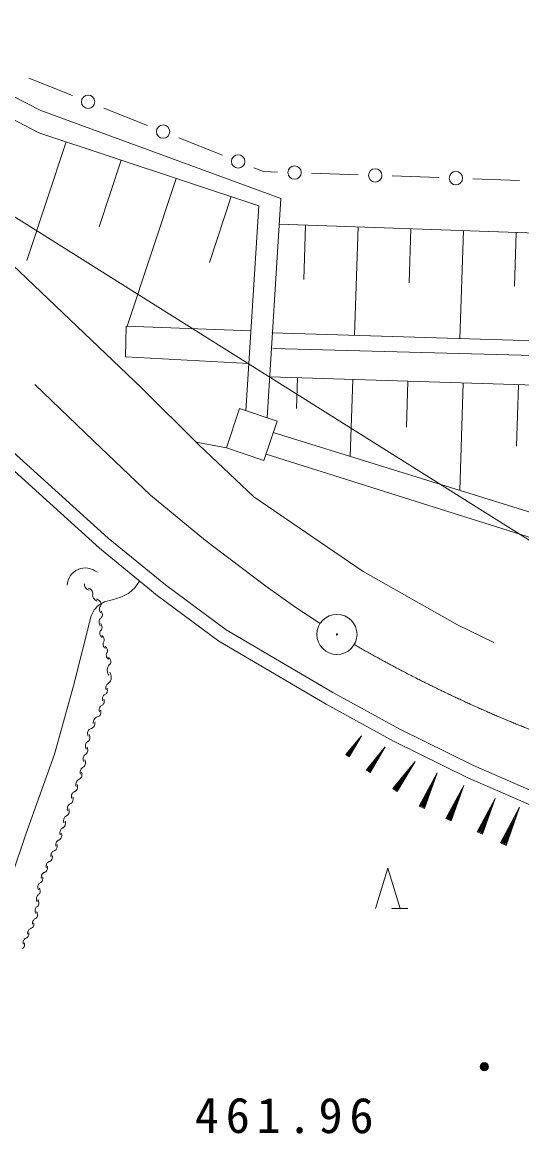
# Model space of a CAD drawing. Units: millimetres, scale not verified. Extents: x 40000 to 680000, y 20000 to 380000.
# Drawn here: x 154002 to 172566, y 251685 to 293021 of the extents above; entities that cross this region are included whole.
import ezdxf

# ---------------------------------------------------------------- set-up
doc = ezdxf.new("R2010")
doc.units = ezdxf.units.MM
doc.header["$LTSCALE"] = 1000
doc.linetypes.add('CHAIN', pattern=[18.5, 12, -1.5, 3.5, -1.5])
doc.layers.add('S-SUV', color=7, linetype='Continuous', lineweight=13)
doc.styles.add('ＭＳ ゴシック', font='')
doc.styles.get('ＭＳ ゴシック').set_extended_font_data('MS Gothic')

msp = doc.modelspace()

# ---------------------------------------------------------------- linework, layer by layer
at = {"layer": 'S-SUV'}
for p, q in [((142204, 293021), (179950, 269290)), ((150283, 291980), (154690, 289743)), ((149811, 291432), (154616, 288910)), ((155866, 290294), (154249, 290937)), ((158654, 289186), (157037, 289828)), ((163614, 286461), (154690, 289743)), ((155638, 288571), (154176, 284161)), ((154616, 288910), (162793, 286198)), ((161441, 288077), (159825, 288720)), ((157682, 287893), (156860, 285411)), ((162970, 287469), (162612, 287612)), ((163492, 287451), (162970, 287469)), ((166490, 287348), (164751, 287408)), ((169488, 287244), (167749, 287304)), ((159727, 287215), (157903, 281717)), ((172486, 287140), (170747, 287200)), ((161771, 286537), (160957, 284084)), ((163107, 278310), (163614, 286461)), ((162793, 286198), (162313, 278575)), ((151867, 285689), (158430, 279424)), ((163555, 285508), (210330, 283895)), ((164534, 285474), (164464, 283456)), ((166491, 285407), (166352, 281378)), ((168449, 285339), (168379, 283329)), ((170406, 285272), (170268, 281258)), ((172364, 285204), (172295, 283202)), ((157868, 281718), (157834, 280581)), ((162500, 281540), (157868, 281718)), ((163281, 281471), (210352, 280036)), ((200179, 279877), (163315, 280890)), ((157834, 280581), (162424, 280334)), ((200160, 278669), (163204, 279831)), ((164231, 279799), (164194, 278653)), ((166284, 279734), (166194, 276874)), ((168337, 279670), (168283, 277956)), ((170390, 279605), (170264, 275609)), ((172443, 279540), (172371, 277259)), ((158430, 279424), (160561, 277306)), ((161592, 277188), (162081, 278653)), ((162081, 278653), (163472, 278189)), ((162984, 276724), (163472, 278189)), ((160467, 277399), (161592, 277188)), ((163331, 277764), (182373, 271846)), ((153520, 277165), (157200, 273839)), ((160561, 277306), (162607, 275366)), ((162984, 276724), (161592, 277188)), ((182149, 270931), (163062, 276957)), ((156874, 273460), (153172, 276806)), ((162607, 275366), (165069, 273686)), ((157200, 273839), (159323, 272100)), ((165069, 273686), (166672, 272598)), ((159015, 271705), (156874, 273460)), ((166672, 272598), (170172, 270607)), ((156317, 272136), (156313, 272103)), ((156313, 272103), (156317, 272068)), ((156317, 272068), (156327, 272036)), ((156327, 272036), (156341, 272007)), ((156341, 272007), (156366, 271975)), ((158187, 271993), (157965, 271786)), ((158363, 272240), (158187, 271993)), ((159323, 272100), (161582, 270428)), ((156366, 271975), (156399, 271943)), ((156399, 271943), (156422, 271926)), ((156422, 271926), (156456, 271910)), ((156451, 271975), (156493, 271960)), ((156456, 271910), (156487, 271899)), ((156493, 271960), (156521, 271945)), ((156521, 271945), (156551, 271923)), ((156551, 271923), (156578, 271898)), ((156578, 271898), (156601, 271868)), ((156601, 271868), (156617, 271831)), ((156617, 271831), (156626, 271795)), ((156622, 271733), (156618, 271700)), ((156618, 271700), (156623, 271665)), ((156626, 271760), (156622, 271733)), ((156623, 271665), (156633, 271633)), ((156626, 271795), (156626, 271760)), ((156633, 271633), (156647, 271604)), ((156647, 271604), (156671, 271572)), ((157670, 271639), (157340, 271543)), ((157965, 271786), (157670, 271639)), ((161305, 270010), (159015, 271705)), ((156675, 271168), (156569, 270952)), ((156671, 271572), (156705, 271540)), ((156822, 271336), (156675, 271168)), ((156705, 271540), (156727, 271523)), ((156727, 271523), (156761, 271507)), ((156757, 271572), (156798, 271557)), ((156761, 271507), (156792, 271496)), ((156798, 271557), (156827, 271543)), ((157064, 271465), (156822, 271336)), ((156827, 271543), (156856, 271520)), ((156856, 271520), (156883, 271495)), ((156870, 271221), (156869, 271183)), ((156869, 271183), (156875, 271140)), ((156876, 271250), (156870, 271221)), ((156888, 271280), (156876, 271250)), ((156883, 271495), (156906, 271465)), ((156905, 271308), (156888, 271280)), ((156927, 271330), (156905, 271308)), ((156906, 271465), (156923, 271428)), ((156923, 271428), (156931, 271392)), ((156931, 271357), (156927, 271330)), ((156931, 271392), (156931, 271357)), ((157340, 271543), (157064, 271465)), ((156569, 270952), (155907, 268347)), ((156864, 270774), (156857, 270745)), ((156876, 270804), (156864, 270774)), ((156875, 271140), (156881, 271113)), ((156893, 270832), (156876, 270804)), ((156881, 271113), (156897, 271082)), ((156915, 270854), (156893, 270832)), ((156897, 271082), (156913, 271055)), ((156933, 270871), (156915, 270854)), ((156932, 271132), (156953, 271097)), ((156954, 270897), (156933, 270871)), ((156953, 271097), (156966, 271069)), ((156969, 270929), (156954, 270897)), ((156966, 271069), (156974, 271036)), ((156979, 270966), (156969, 270929)), ((156974, 271036), (156980, 271001)), ((156980, 271001), (156979, 270966)), ((156857, 270745), (156856, 270707)), ((156856, 270707), (156862, 270664)), ((156862, 270664), (156869, 270637)), ((156869, 270637), (156885, 270606)), ((156890, 270353), (156883, 270324)), ((156885, 270606), (156901, 270579)), ((156903, 270378), (156890, 270353)), ((156921, 270395), (156903, 270378)), ((156919, 270656), (156941, 270621)), ((156942, 270421), (156921, 270395)), ((156941, 270621), (156954, 270593)), ((156957, 270453), (156942, 270421)), ((156954, 270593), (156962, 270560)), ((156966, 270489), (156957, 270453)), ((156962, 270560), (156967, 270525)), ((156967, 270525), (156966, 270489)), ((161582, 270428), (165548, 268092)), ((170172, 270607), (171527, 269958)), ((156883, 270324), (156882, 270296)), ((156882, 270296), (156884, 270269)), ((156884, 270269), (156894, 270237)), ((156894, 270237), (156911, 270202)), ((156911, 270202), (156924, 270181)), ((156924, 270181), (156946, 270159)), ((156946, 270159), (156967, 270141)), ((156962, 270211), (156990, 270188)), ((156990, 270188), (157008, 270168)), ((157012, 269946), (157005, 269917)), ((157008, 270168), (157025, 270142)), ((157025, 269971), (157012, 269946)), ((157025, 270142), (157039, 270114)), ((157036, 269991), (157025, 269971)), ((157046, 270018), (157036, 269991)), ((157039, 270114), (157048, 270083)), ((157050, 270049), (157046, 270018)), ((157048, 270083), (157050, 270049)), ((165301, 267657), (161305, 270010)), ((157005, 269917), (157004, 269889)), ((157004, 269889), (157006, 269862)), ((157006, 269862), (157016, 269830)), ((157016, 269830), (157033, 269795)), ((157033, 269795), (157046, 269774)), ((157046, 269774), (157068, 269752)), ((157068, 269752), (157089, 269734)), ((157084, 269804), (157112, 269781)), ((157112, 269781), (157130, 269761)), ((157134, 269539), (157127, 269510)), ((157130, 269761), (157147, 269735)), ((157147, 269564), (157134, 269539)), ((157147, 269735), (157161, 269707)), ((157158, 269584), (157147, 269564)), ((157168, 269611), (157158, 269584)), ((157161, 269707), (157170, 269676)), ((157172, 269642), (157168, 269611)), ((157170, 269676), (157172, 269642)), ((157127, 269510), (157126, 269482)), ((157126, 269482), (157129, 269455)), ((157129, 269455), (157138, 269423)), ((157138, 269423), (157155, 269388)), ((157155, 269388), (157168, 269367)), ((157168, 269367), (157190, 269345)), ((157190, 269345), (157211, 269327)), ((157233, 269125), (157203, 269084)), ((157206, 269397), (157234, 269374)), ((157269, 269157), (157233, 269125)), ((157234, 269374), (157252, 269354)), ((157252, 269354), (157269, 269328)), ((157269, 269328), (157283, 269300)), ((157280, 269177), (157269, 269157)), ((157290, 269204), (157280, 269177)), ((157283, 269300), (157292, 269269)), ((157294, 269235), (157290, 269204)), ((157292, 269269), (157294, 269235)), ((157168, 268995), (157162, 268936)), ((157162, 268936), (157166, 268869)), ((157166, 268869), (157173, 268828)), ((157181, 269040), (157168, 268995)), ((157173, 268828), (157194, 268778)), ((157203, 269084), (157181, 269040)), ((157194, 268778), (157216, 268735)), ((157253, 268851), (157283, 268795)), ((157283, 268795), (157299, 268751)), ((157299, 268751), (157308, 268698)), ((157308, 268698), (157312, 268644)), ((155907, 268347), (155196, 265799)), ((157106, 268273), (157105, 268248)), ((157111, 268311), (157106, 268273)), ((157121, 268344), (157111, 268311)), ((157133, 268368), (157121, 268344)), ((157150, 268390), (157133, 268368)), ((157172, 268410), (157150, 268390)), ((157196, 268424), (157172, 268410)), ((157226, 268449), (157196, 268424)), ((157261, 268486), (157226, 268449)), ((157288, 268533), (157261, 268486)), ((157307, 268589), (157288, 268533)), ((157312, 268644), (157307, 268589)), ((156984, 267866), (156983, 267841)), ((156989, 267904), (156984, 267866)), ((156999, 267937), (156989, 267904)), ((157011, 267960), (156999, 267937)), ((157028, 267983), (157011, 267960)), ((157050, 268003), (157028, 267983)), ((157074, 268017), (157050, 268003)), ((157094, 268028), (157074, 268017)), ((157118, 268045), (157094, 268028)), ((157105, 268248), (157112, 268218)), ((157112, 268218), (157119, 268191)), ((157138, 268069), (157118, 268045)), ((157155, 268098), (157138, 268069)), ((157153, 268253), (157164, 268218)), ((157164, 268129), (157155, 268098)), ((157164, 268218), (157168, 268191)), ((157168, 268160), (157164, 268129)), ((157168, 268191), (157168, 268160)), ((165548, 268092), (168030, 266732)), ((156862, 267459), (156861, 267434)), ((156867, 267497), (156862, 267459)), ((156876, 267530), (156867, 267497)), ((156889, 267553), (156876, 267530)), ((156906, 267576), (156889, 267553)), ((156928, 267596), (156906, 267576)), ((156952, 267610), (156928, 267596)), ((156971, 267621), (156952, 267610)), ((156995, 267638), (156971, 267621)), ((156983, 267841), (156990, 267811)), ((156990, 267811), (156997, 267784)), ((157016, 267662), (156995, 267638)), ((157033, 267691), (157016, 267662)), ((157031, 267846), (157042, 267810)), ((157042, 267722), (157033, 267691)), ((157042, 267810), (157046, 267784)), ((157045, 267753), (157042, 267722)), ((157046, 267784), (157045, 267753)), ((167799, 266289), (165301, 267657)), ((156655, 267047), (156645, 267016)), ((156677, 267094), (156655, 267047)), ((156702, 267131), (156677, 267094)), ((156728, 267156), (156702, 267131)), ((156758, 267178), (156728, 267156)), ((156793, 267195), (156758, 267178)), ((156830, 267203), (156793, 267195)), ((156849, 267214), (156830, 267203)), ((156873, 267231), (156849, 267214)), ((156861, 267434), (156867, 267404)), ((156867, 267404), (156875, 267377)), ((156894, 267255), (156873, 267231)), ((156910, 267284), (156894, 267255)), ((156909, 267439), (156920, 267403)), ((156920, 267315), (156910, 267284)), ((156920, 267403), (156924, 267377)), ((156923, 267346), (156920, 267315)), ((156924, 267377), (156923, 267346)), ((156439, 266636), (156432, 266598)), ((156450, 266664), (156439, 266636)), ((156466, 266692), (156450, 266664)), ((156487, 266717), (156466, 266692)), ((156512, 266736), (156487, 266717)), ((156541, 266742), (156512, 266736)), ((156579, 266754), (156541, 266742)), ((156614, 266776), (156579, 266754)), ((156647, 266807), (156614, 266776)), ((156640, 266975), (156639, 266938)), ((156645, 267016), (156640, 266975)), ((156671, 266842), (156647, 266807)), ((156688, 266879), (156671, 266842)), ((156701, 266918), (156688, 266879)), ((156706, 266954), (156701, 266918)), ((156707, 267003), (156706, 266954)), ((168030, 266732), (170776, 265374)), ((156384, 266220), (156368, 266192)), ((156406, 266245), (156384, 266220)), ((156431, 266264), (156406, 266245)), ((156451, 266279), (156431, 266264)), ((156432, 266598), (156432, 266554)), ((156432, 266554), (156435, 266527)), ((156435, 266527), (156446, 266493)), ((156446, 266493), (156458, 266465)), ((156476, 266301), (156451, 266279)), ((156496, 266331), (156476, 266301)), ((156488, 266539), (156504, 266500)), ((156510, 266366), (156496, 266331)), ((156504, 266500), (156513, 266471)), ((156516, 266401), (156510, 266366)), ((156513, 266471), (156516, 266436)), ((156516, 266436), (156516, 266401)), ((166607, 266480), (166032, 265783)), ((166424, 266251), (166084, 265767)), ((166098, 265756), (166556, 266408)), ((166453, 266230), (166113, 265746)), ((166146, 265703), (166607, 266480)), ((170565, 264921), (167799, 266289)), ((155196, 265799), (154130, 262827)), ((156349, 265792), (156324, 265773)), ((156370, 265806), (156349, 265792)), ((156357, 266164), (156351, 266126)), ((156351, 266126), (156351, 266082)), ((156351, 266082), (156353, 266055)), ((156353, 266055), (156364, 266021)), ((156368, 266192), (156357, 266164)), ((156364, 266021), (156377, 265993)), ((156395, 265829), (156370, 265806)), ((156414, 265858), (156395, 265829)), ((156406, 266066), (156423, 266028)), ((156429, 265894), (156414, 265858)), ((156423, 266028), (156431, 265999)), ((156435, 265929), (156429, 265894)), ((156431, 265999), (156435, 265964)), ((156435, 265964), (156435, 265929)), ((166157, 265930), (166056, 265786)), ((166072, 265774), (166291, 266085)), ((166128, 265736), (166346, 266047)), ((166243, 265869), (166142, 265725)), ((167494, 266069), (166791, 265219)), ((166872, 265185), (167432, 265982)), ((166931, 265120), (167494, 266069)), ((156276, 265691), (156269, 265654)), ((156269, 265654), (156269, 265610)), ((156269, 265610), (156272, 265583)), ((156272, 265583), (156283, 265549)), ((156287, 265720), (156276, 265691)), ((156283, 265549), (156295, 265520)), ((156303, 265748), (156287, 265720)), ((156324, 265773), (156303, 265748)), ((156333, 265386), (156313, 265357)), ((156325, 265594), (156341, 265556)), ((156347, 265421), (156333, 265386)), ((156341, 265556), (156350, 265527)), ((156353, 265457), (156347, 265421)), ((156350, 265527), (156353, 265492)), ((156353, 265492), (156353, 265457)), ((166032, 265783), (166146, 265703)), ((166944, 265397), (166821, 265222)), ((166841, 265207), (167108, 265588)), ((167270, 265790), (166854, 265198)), ((167306, 265764), (166890, 265173)), ((166908, 265160), (167176, 265540)), ((168600, 265529), (167770, 264524)), ((167865, 264484), (168527, 265425)), ((167935, 264408), (168600, 265529)), ((156157, 265152), (156155, 265125)), ((156155, 265125), (156160, 265090)), ((156165, 265196), (156157, 265152)), ((156160, 265090), (156167, 265059)), ((156178, 265232), (156165, 265196)), ((156193, 265259), (156178, 265232)), ((156214, 265284), (156193, 265259)), ((156214, 264986), (156202, 264951)), ((156209, 265127), (156219, 265086)), ((156240, 265305), (156214, 265284)), ((156220, 265021), (156214, 264986)), ((156219, 265086), (156222, 265056)), ((156222, 265056), (156220, 265021)), ((156268, 265320), (156240, 265305)), ((156289, 265334), (156268, 265320)), ((156313, 265357), (156289, 265334)), ((166791, 265219), (166931, 265120)), ((167050, 265323), (166926, 265147)), ((168336, 265198), (167844, 264499)), ((168378, 265168), (167887, 264469)), ((169424, 265107), (168754, 263873)), ((168863, 263852), (169368, 264983)), ((168952, 263785), (169424, 265107)), ((170776, 265374), (174009, 263964)), ((155994, 264697), (155992, 264669)), ((155992, 264669), (155997, 264634)), ((156002, 264740), (155994, 264697)), ((155997, 264634), (156004, 264603)), ((156015, 264777), (156002, 264740)), ((156031, 264803), (156015, 264777)), ((156051, 264828), (156031, 264803)), ((156047, 264671), (156056, 264631)), ((156077, 264849), (156051, 264828)), ((156057, 264565), (156051, 264530)), ((156056, 264631), (156060, 264600)), ((156060, 264600), (156057, 264565)), ((156105, 264864), (156077, 264849)), ((156128, 264875), (156105, 264864)), ((156157, 264893), (156128, 264875)), ((156181, 264919), (156157, 264893)), ((156202, 264951), (156181, 264919)), ((167950, 264735), (167804, 264527)), ((167828, 264510), (168144, 264960)), ((167908, 264454), (168224, 264904)), ((168075, 264647), (167929, 264439)), ((169213, 264703), (168837, 263863)), ((169264, 264681), (168888, 263840)), ((170415, 264641), (169745, 263407)), ((169943, 263319), (170415, 264641)), ((173837, 263493), (170565, 264921)), ((155831, 264241), (155829, 264213)), ((155829, 264213), (155834, 264178)), ((155839, 264284), (155831, 264241)), ((155834, 264178), (155841, 264147)), ((155852, 264321), (155839, 264284)), ((155868, 264347), (155852, 264321)), ((155888, 264372), (155868, 264347)), ((155884, 264216), (155894, 264175)), ((155914, 264394), (155888, 264372)), ((155894, 264175), (155897, 264144)), ((155897, 264144), (155895, 264109)), ((155942, 264408), (155914, 264394)), ((155965, 264419), (155942, 264408)), ((155994, 264437), (155965, 264419)), ((156018, 264463), (155994, 264437)), ((156039, 264495), (156018, 264463)), ((156051, 264530), (156039, 264495)), ((167770, 264524), (167935, 264408)), ((168818, 263872), (169060, 264412)), ((168914, 263829), (169155, 264369)), ((170204, 264237), (169829, 263397)), ((169854, 263385), (170360, 264516)), ((170255, 264214), (169880, 263374)), ((171575, 264153), (170905, 262919)), ((171103, 262830), (171575, 264153)), ((155679, 263786), (155678, 263759)), ((155678, 263759), (155685, 263725)), ((155685, 263828), (155679, 263786)), ((155696, 263864), (155685, 263828)), ((155685, 263725), (155693, 263696)), ((155710, 263890), (155696, 263864)), ((155729, 263915), (155710, 263890)), ((155753, 263937), (155729, 263915)), ((155731, 263764), (155742, 263724)), ((155779, 263952), (155753, 263937)), ((155803, 263963), (155779, 263952)), ((155831, 263981), (155803, 263963)), ((155856, 264007), (155831, 263981)), ((155876, 264040), (155856, 264007)), ((155888, 264074), (155876, 264040)), ((155895, 264109), (155888, 264074)), ((168754, 263873), (168952, 263785)), ((168901, 264134), (168789, 263884)), ((169051, 264067), (168940, 263817)), ((169809, 263405), (170051, 263945)), ((169905, 263362), (170147, 263902)), ((171364, 263749), (170989, 262908)), ((171014, 262897), (171520, 264028)), ((171415, 263726), (171040, 262885)), ((172488, 263826), (171770, 262504)), ((171982, 262409), (172488, 263826)), ((155541, 263338), (155540, 263311)), ((155546, 263380), (155541, 263338)), ((155557, 263416), (155546, 263380)), ((155572, 263442), (155557, 263416)), ((155590, 263467), (155572, 263442)), ((155614, 263489), (155590, 263467)), ((155593, 263316), (155604, 263277)), ((155641, 263504), (155614, 263489)), ((155663, 263516), (155641, 263504)), ((155690, 263535), (155663, 263516)), ((155712, 263561), (155690, 263535)), ((155731, 263593), (155712, 263561)), ((155741, 263627), (155731, 263593)), ((155746, 263661), (155741, 263627)), ((155742, 263724), (155747, 263695)), ((155747, 263695), (155746, 263661)), ((169745, 263407), (169943, 263319)), ((169892, 263667), (169781, 263418)), ((170042, 263600), (169931, 263351)), ((170969, 262917), (171211, 263457)), ((171065, 262874), (171307, 263414)), ((172261, 263393), (171859, 262493)), ((171886, 262480), (172428, 263692)), ((172316, 263369), (171914, 262468)), ((155408, 262933), (155402, 262890)), ((155419, 262969), (155408, 262933)), ((155433, 262995), (155419, 262969)), ((155452, 263020), (155433, 262995)), ((155476, 263042), (155452, 263020)), ((155503, 263057), (155476, 263042)), ((155525, 263068), (155503, 263057)), ((155551, 263087), (155525, 263068)), ((155540, 263311), (155546, 263277)), ((155546, 263277), (155554, 263248)), ((155574, 263113), (155551, 263087)), ((155593, 263145), (155574, 263113)), ((155603, 263179), (155593, 263145)), ((155607, 263213), (155603, 263179)), ((155604, 263277), (155608, 263247)), ((155608, 263247), (155607, 263213)), ((170905, 262919), (171103, 262830)), ((171052, 263179), (170941, 262930)), ((171202, 263112), (171091, 262863)), ((171838, 262502), (172097, 263080)), ((171941, 262456), (172200, 263035)), ((154130, 262827), (153121, 259836)), ((155262, 262504), (155252, 262466)), ((155276, 262536), (155262, 262504)), ((155293, 262559), (155276, 262536)), ((155313, 262580), (155293, 262559)), ((155338, 262598), (155313, 262580)), ((155364, 262609), (155338, 262598)), ((155386, 262621), (155364, 262609)), ((155413, 262639), (155386, 262621)), ((155402, 262890), (155401, 262864)), ((155401, 262864), (155408, 262830)), ((155408, 262830), (155416, 262800)), ((155436, 262665), (155413, 262639)), ((155454, 262698), (155436, 262665)), ((155454, 262868), (155465, 262829)), ((155465, 262731), (155454, 262698)), ((155465, 262829), (155470, 262800)), ((155469, 262765), (155465, 262731)), ((155470, 262800), (155469, 262765)), ((171770, 262504), (171982, 262409)), ((171927, 262783), (171808, 262516)), ((172088, 262711), (171969, 262444)), ((155082, 262103), (155072, 262064)), ((155097, 262135), (155082, 262103)), ((155113, 262158), (155097, 262135)), ((155133, 262179), (155113, 262158)), ((155158, 262197), (155133, 262179)), ((155185, 262208), (155158, 262197)), ((155206, 262216), (155185, 262208)), ((155233, 262231), (155206, 262216)), ((155257, 262252), (155233, 262231)), ((155252, 262466), (155248, 262441)), ((155248, 262441), (155250, 262408)), ((155250, 262408), (155254, 262380)), ((155278, 262280), (155257, 262252)), ((155292, 262310), (155278, 262280)), ((155300, 262342), (155292, 262310)), ((155298, 262439), (155304, 262401)), ((155304, 262373), (155300, 262342)), ((155304, 262401), (155304, 262373)), ((154893, 261663), (154889, 261639)), ((154903, 261702), (154893, 261663)), ((154917, 261734), (154903, 261702)), ((154933, 261757), (154917, 261734)), ((154954, 261778), (154933, 261757)), ((154978, 261796), (154954, 261778)), ((155005, 261807), (154978, 261796)), ((155027, 261815), (155005, 261807)), ((155054, 261830), (155027, 261815)), ((155078, 261851), (155054, 261830)), ((155072, 262064), (155068, 262040)), ((155068, 262040), (155071, 262007)), ((155071, 262007), (155075, 261979)), ((155099, 261879), (155078, 261851)), ((155112, 261909), (155099, 261879)), ((155120, 261941), (155112, 261909)), ((155118, 262038), (155124, 262000)), ((155125, 261972), (155120, 261941)), ((155124, 262000), (155125, 261972)), ((154713, 261262), (154709, 261238)), ((154723, 261301), (154713, 261262)), ((154737, 261333), (154723, 261301)), ((154754, 261356), (154737, 261333)), ((154774, 261377), (154754, 261356)), ((154799, 261395), (154774, 261377)), ((154825, 261406), (154799, 261395)), ((154847, 261414), (154825, 261406)), ((154874, 261428), (154847, 261414)), ((154898, 261450), (154874, 261428)), ((154889, 261639), (154891, 261606)), ((154891, 261606), (154895, 261578)), ((154919, 261478), (154898, 261450)), ((154933, 261508), (154919, 261478)), ((154941, 261540), (154933, 261508)), ((154938, 261637), (154944, 261599)), ((154945, 261571), (154941, 261540)), ((154944, 261599), (154945, 261571)), ((167128, 260060), (167585, 261556)), ((167585, 261556), (168043, 260060)), ((154584, 260908), (154580, 260873)), ((154580, 260873), (154582, 260833)), ((154582, 260833), (154586, 260808)), ((154592, 260935), (154584, 260908)), ((154605, 260961), (154592, 260935)), ((154624, 260986), (154605, 260961)), ((154646, 261005), (154624, 260986)), ((154668, 261013), (154646, 261005)), ((154694, 261027), (154668, 261013)), ((154719, 261049), (154694, 261027)), ((154709, 261238), (154711, 261205)), ((154711, 261205), (154716, 261177)), ((154740, 261077), (154719, 261049)), ((154753, 261107), (154740, 261077)), ((154761, 261138), (154753, 261107)), ((154759, 261236), (154765, 261198)), ((154766, 261170), (154761, 261138)), ((154765, 261198), (154766, 261170)), ((154535, 260469), (154531, 260433)), ((154531, 260433), (154533, 260393)), ((154544, 260495), (154535, 260469)), ((154556, 260522), (154544, 260495)), ((154575, 260546), (154556, 260522)), ((154597, 260565), (154575, 260546)), ((154586, 260808), (154598, 260777)), ((154615, 260580), (154597, 260565)), ((154598, 260777), (154611, 260752)), ((154637, 260602), (154615, 260580)), ((154634, 260821), (154652, 260787)), ((154653, 260630), (154637, 260602)), ((154652, 260787), (154661, 260760)), ((154665, 260663), (154653, 260630)), ((154661, 260760), (154666, 260729)), ((154668, 260696), (154665, 260663)), ((154666, 260729), (154668, 260696)), ((154486, 260029), (154482, 259994)), ((154495, 260056), (154486, 260029)), ((154508, 260082), (154495, 260056)), ((154526, 260107), (154508, 260082)), ((154548, 260126), (154526, 260107)), ((154533, 260393), (154537, 260368)), ((154537, 260368), (154549, 260338)), ((154566, 260140), (154548, 260126)), ((154549, 260338), (154562, 260312)), ((154588, 260162), (154566, 260140)), ((154585, 260382), (154603, 260348)), ((154604, 260191), (154588, 260162)), ((154603, 260348), (154612, 260321)), ((154616, 260224), (154604, 260191)), ((154612, 260321), (154617, 260289)), ((154619, 260257), (154616, 260224)), ((154617, 260289), (154619, 260257)), ((167732, 260060), (168332, 260060)), ((154400, 259593), (154389, 259557)), ((154415, 259622), (154400, 259593)), ((154431, 259642), (154415, 259622)), ((154450, 259661), (154431, 259642)), ((154474, 259677), (154450, 259661)), ((154499, 259686), (154474, 259677)), ((154482, 259994), (154484, 259954)), ((154484, 259954), (154488, 259929)), ((154488, 259929), (154501, 259898)), ((154518, 259701), (154499, 259686)), ((154501, 259898), (154513, 259872)), ((154539, 259723), (154518, 259701)), ((154537, 259942), (154554, 259908)), ((154555, 259751), (154539, 259723)), ((154554, 259908), (154563, 259881)), ((154567, 259784), (154555, 259751)), ((154563, 259881), (154569, 259850)), ((154571, 259817), (154567, 259784)), ((154569, 259850), (154571, 259817)), ((154206, 259191), (154201, 259168)), ((154217, 259226), (154206, 259191)), ((154231, 259256), (154217, 259226)), ((154247, 259276), (154231, 259256)), ((154267, 259295), (154247, 259276)), ((154291, 259311), (154267, 259295)), ((154316, 259320), (154291, 259311)), ((154337, 259327), (154316, 259320)), ((154362, 259339), (154337, 259327)), ((154386, 259358), (154362, 259339)), ((154389, 259557), (154384, 259534)), ((154384, 259534), (154385, 259504)), ((154385, 259504), (154388, 259477)), ((154406, 259383), (154386, 259358)), ((154420, 259411), (154406, 259383)), ((154429, 259440), (154420, 259411)), ((154434, 259469), (154429, 259440)), ((154431, 259530), (154435, 259495)), ((154435, 259495), (154434, 259469)), ((154035, 258811), (154033, 258787)), ((154033, 258787), (154037, 258757)), ((154042, 258848), (154035, 258811)), ((154054, 258879), (154042, 258848)), ((154068, 258902), (154054, 258879)), ((154086, 258923), (154068, 258902)), ((154080, 258788), (154088, 258753)), ((154108, 258941), (154086, 258923)), ((154133, 258953), (154108, 258941)), ((154154, 258960), (154133, 258953)), ((154179, 258973), (154154, 258960)), ((154203, 258992), (154179, 258973)), ((154201, 259168), (154202, 259137)), ((154202, 259137), (154205, 259111)), ((154223, 259017), (154203, 258992)), ((154237, 259045), (154223, 259017)), ((154246, 259073), (154237, 259045)), ((154251, 259103), (154246, 259073)), ((154247, 259164), (154252, 259129)), ((154252, 259129), (154251, 259103)), ((154007, 258572), (153986, 258563)), ((154031, 258587), (154007, 258572)), ((154053, 258609), (154031, 258587)), ((154037, 258757), (154042, 258730)), ((154071, 258637), (154053, 258609)), ((154082, 258666), (154071, 258637)), ((154088, 258696), (154082, 258666)), ((154088, 258753), (154090, 258727)), ((154090, 258727), (154088, 258696))]:
    msp.add_line(p, q, dxfattribs=at)
at = {"layer": 'S-SUV', "linetype": 'CHAIN'}
for p, q in [((144739, 288902), (156655, 277455)), ((156655, 277455), (158771, 275439)), ((158771, 275439), (160811, 273747)), ((160811, 273747), (163052, 272054)), ((163052, 272054), (164172, 271258)), ((164172, 271258), (165071, 270667))]:
    msp.add_line(p, q, dxfattribs=at)
at = {"layer": 'S-SUV'}
for centre, radius in [((156451, 290061), 249), ((159239, 288953), 249), ((162027, 287845), 249), ((164121, 287430), 249), ((167119, 287326), 249), ((170118, 287222), 249), ((165698, 270255), 746), ((165698, 270255), 22.5), ((171175, 254180), 150), ((171175, 254180), 131), ((171175, 254180), 112), ((171175, 254180), 93.8), ((171175, 254180), 75), ((171175, 254180), 56.3), ((171175, 254180), 37.5), ((171175, 254180), 18.8)]:
    msp.add_circle(centre, radius, dxfattribs=at)
msp.add_arc((156345, 272054), 673, 49.4368, 177.7372, dxfattribs=at)
at = {"layer": 'S-SUV', "linetype": 'CHAIN'}
msp.add_arc((191554, 313644), 50510, 240.0598, 267.8474, dxfattribs=at)

# ---------------------------------------------------------------- texts
at = {"layer": 'S-SUV', "insert": (160413, 251696), "char_height": 1320, "attachment_point": 7, "rotation": 359.9, "style": 'ＭＳ ゴシック'}
msp.add_mtext('\\T1.28;461.96', dxfattribs=at)

doc.saveas('drawing.dxf')
